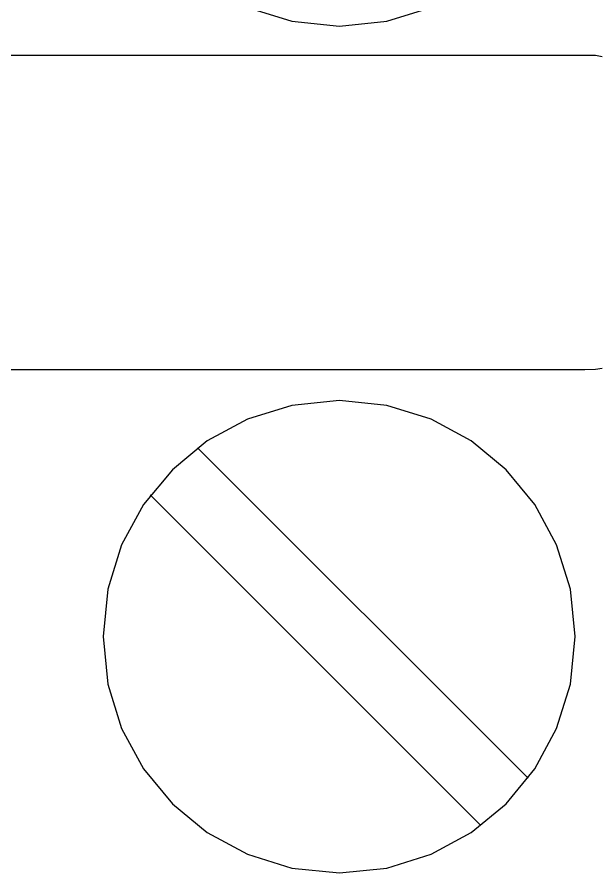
# Model space of a CAD drawing. Extents: x 1 to 47.7, y 0.2 to 35.
# Drawn here: x 34.992 to 35.404, y 10.267 to 10.874 of the extents above; entities that cross this region are included whole.
import ezdxf

# ---------------------------------------------------------------- set-up
doc = ezdxf.new("R2010")
doc.units = 0
doc.header["$MEASUREMENT"] = 0
for name, color, linetype in [('5_1___24__TARGET_LEDS___12', 7, 'CONTINUOUS'), ('6_2___8__INDEPENDENT_INPUT', 7, 'CONTINUOUS'), ('6_3___8__OPTOISO_INDEPENDE', 7, 'CONTINUOUS'), ('6_4___24__OPTOISO_INDEPEND', 7, 'CONTINUOUS'), ('6_5___8__INDEPENDENT_INPUT', 7, 'CONTINUOUS'), ('6_6___8__INDEPENDENT_INPUT', 7, 'CONTINUOUS'), ('6_7___8__OPTOISO_INDEPENDE', 7, 'CONTINUOUS'), ('6_8___8__OPTOISO_INDEPENDE', 7, 'CONTINUOUS')]:
    doc.layers.add(name, color=color, linetype=linetype)

msp = doc.modelspace()

# ---------------------------------------------------------------- linework, layer by layer
at = {"layer": '5_1___24__TARGET_LEDS___12'}
for points in [[(35.15501, 10.88044), (35.18643, 10.87069), (35.22013, 10.86729), (35.25382, 10.87069), (35.28518, 10.88044)], [(34.98619, 10.84664), (34.99894, 10.84666), (35.03826, 10.84666), (35.09708, 10.84666), (35.16711, 10.84666), (35.24009, 10.84666), (35.30776, 10.84666), (35.36185, 10.84666), (35.39409, 10.84666), (35.40159, 10.84658), (35.40626, 10.84586)], [(35.40622, 10.6246), (35.40158, 10.62388), (35.39409, 10.62381), (35.36185, 10.62381), (35.30776, 10.62381), (35.24009, 10.62381), (35.16711, 10.62381), (35.09708, 10.62381), (35.03826, 10.62381), (34.99894, 10.62381), (34.98619, 10.62382)], [(35.35379, 10.33429), (35.11952, 10.56855)], [(35.32037, 10.30087), (35.0861, 10.53513)]]:
    msp.add_lwpolyline(points, dxfattribs=at)
msp.add_lwpolyline([(35.22013, 10.26728), (35.25382, 10.27068), (35.28518, 10.28044), (35.31356, 10.29587), (35.33829, 10.31631), (35.35868, 10.34109), (35.37408, 10.36953), (35.38381, 10.40096), (35.38721, 10.43471), (35.38381, 10.46841), (35.37408, 10.4998), (35.35868, 10.52821), (35.33829, 10.55297), (35.31356, 10.5734), (35.28518, 10.58882), (35.25382, 10.59857), (35.22013, 10.60197), (35.18643, 10.59857), (35.15501, 10.58882), (35.12657, 10.5734), (35.10178, 10.55297), (35.08132, 10.52821), (35.06586, 10.4998), (35.05609, 10.46841), (35.05268, 10.43471), (35.05609, 10.40096), (35.06586, 10.36953), (35.08132, 10.34109), (35.10178, 10.31631), (35.12657, 10.29587), (35.15501, 10.28044), (35.18643, 10.27068)], close=True, dxfattribs=at)
at = {"layer": '6_2___8__INDEPENDENT_INPUT'}
for points in [[(35.15501, 10.88044), (35.18643, 10.87069), (35.22013, 10.86729), (35.25382, 10.87069), (35.28518, 10.88044)], [(34.98619, 10.84664), (34.99894, 10.84666), (35.03826, 10.84666), (35.09708, 10.84666), (35.16711, 10.84666), (35.24009, 10.84666), (35.30776, 10.84666), (35.36185, 10.84666), (35.39409, 10.84666), (35.40159, 10.84658), (35.40626, 10.84586)], [(35.40622, 10.6246), (35.40158, 10.62388), (35.39409, 10.62381), (35.36185, 10.62381), (35.30776, 10.62381), (35.24009, 10.62381), (35.16711, 10.62381), (35.09708, 10.62381), (35.03826, 10.62381), (34.99894, 10.62381), (34.98619, 10.62382)], [(35.35379, 10.33429), (35.11952, 10.56855)], [(35.32037, 10.30087), (35.0861, 10.53513)]]:
    msp.add_lwpolyline(points, dxfattribs=at)
msp.add_lwpolyline([(35.22013, 10.26728), (35.25382, 10.27068), (35.28518, 10.28044), (35.31356, 10.29587), (35.33829, 10.31631), (35.35868, 10.34109), (35.37408, 10.36953), (35.38381, 10.40096), (35.38721, 10.43471), (35.38381, 10.46841), (35.37408, 10.4998), (35.35868, 10.52821), (35.33829, 10.55297), (35.31356, 10.5734), (35.28518, 10.58882), (35.25382, 10.59857), (35.22013, 10.60197), (35.18643, 10.59857), (35.15501, 10.58882), (35.12657, 10.5734), (35.10178, 10.55297), (35.08132, 10.52821), (35.06586, 10.4998), (35.05609, 10.46841), (35.05268, 10.43471), (35.05609, 10.40096), (35.06586, 10.36953), (35.08132, 10.34109), (35.10178, 10.31631), (35.12657, 10.29587), (35.15501, 10.28044), (35.18643, 10.27068)], close=True, dxfattribs=at)
at = {"layer": '6_3___8__OPTOISO_INDEPENDE'}
for points in [[(35.15501, 10.88044), (35.18643, 10.87069), (35.22013, 10.86729), (35.25382, 10.87069), (35.28518, 10.88044)], [(34.98619, 10.84664), (34.99894, 10.84666), (35.03826, 10.84666), (35.09708, 10.84666), (35.16711, 10.84666), (35.24009, 10.84666), (35.30776, 10.84666), (35.36185, 10.84666), (35.39409, 10.84666), (35.40159, 10.84658), (35.40626, 10.84586)], [(35.40622, 10.6246), (35.40158, 10.62388), (35.39409, 10.62381), (35.36185, 10.62381), (35.30776, 10.62381), (35.24009, 10.62381), (35.16711, 10.62381), (35.09708, 10.62381), (35.03826, 10.62381), (34.99894, 10.62381), (34.98619, 10.62382)], [(35.35379, 10.33429), (35.11952, 10.56855)], [(35.32037, 10.30087), (35.0861, 10.53513)]]:
    msp.add_lwpolyline(points, dxfattribs=at)
msp.add_lwpolyline([(35.22013, 10.26728), (35.25382, 10.27068), (35.28518, 10.28044), (35.31356, 10.29587), (35.33829, 10.31631), (35.35868, 10.34109), (35.37408, 10.36953), (35.38381, 10.40096), (35.38721, 10.43471), (35.38381, 10.46841), (35.37408, 10.4998), (35.35868, 10.52821), (35.33829, 10.55297), (35.31356, 10.5734), (35.28518, 10.58882), (35.25382, 10.59857), (35.22013, 10.60197), (35.18643, 10.59857), (35.15501, 10.58882), (35.12657, 10.5734), (35.10178, 10.55297), (35.08132, 10.52821), (35.06586, 10.4998), (35.05609, 10.46841), (35.05268, 10.43471), (35.05609, 10.40096), (35.06586, 10.36953), (35.08132, 10.34109), (35.10178, 10.31631), (35.12657, 10.29587), (35.15501, 10.28044), (35.18643, 10.27068)], close=True, dxfattribs=at)
at = {"layer": '6_4___24__OPTOISO_INDEPEND'}
for points in [[(35.15501, 10.88044), (35.18643, 10.87069), (35.22013, 10.86729), (35.25382, 10.87069), (35.28518, 10.88044)], [(34.98619, 10.84664), (34.99894, 10.84666), (35.03826, 10.84666), (35.09708, 10.84666), (35.16711, 10.84666), (35.24009, 10.84666), (35.30776, 10.84666), (35.36185, 10.84666), (35.39409, 10.84666), (35.40159, 10.84658), (35.40626, 10.84586)], [(35.40622, 10.6246), (35.40158, 10.62388), (35.39409, 10.62381), (35.36185, 10.62381), (35.30776, 10.62381), (35.24009, 10.62381), (35.16711, 10.62381), (35.09708, 10.62381), (35.03826, 10.62381), (34.99894, 10.62381), (34.98619, 10.62382)], [(35.35379, 10.33429), (35.11952, 10.56855)], [(35.32037, 10.30087), (35.0861, 10.53513)]]:
    msp.add_lwpolyline(points, dxfattribs=at)
msp.add_lwpolyline([(35.22013, 10.26728), (35.25382, 10.27068), (35.28518, 10.28044), (35.31356, 10.29587), (35.33829, 10.31631), (35.35868, 10.34109), (35.37408, 10.36953), (35.38381, 10.40096), (35.38721, 10.43471), (35.38381, 10.46841), (35.37408, 10.4998), (35.35868, 10.52821), (35.33829, 10.55297), (35.31356, 10.5734), (35.28518, 10.58882), (35.25382, 10.59857), (35.22013, 10.60197), (35.18643, 10.59857), (35.15501, 10.58882), (35.12657, 10.5734), (35.10178, 10.55297), (35.08132, 10.52821), (35.06586, 10.4998), (35.05609, 10.46841), (35.05268, 10.43471), (35.05609, 10.40096), (35.06586, 10.36953), (35.08132, 10.34109), (35.10178, 10.31631), (35.12657, 10.29587), (35.15501, 10.28044), (35.18643, 10.27068)], close=True, dxfattribs=at)
at = {"layer": '6_5___8__INDEPENDENT_INPUT'}
for points in [[(35.15501, 10.88044), (35.18643, 10.87069), (35.22013, 10.86729), (35.25382, 10.87069), (35.28518, 10.88044)], [(34.98619, 10.84664), (34.99894, 10.84666), (35.03826, 10.84666), (35.09708, 10.84666), (35.16711, 10.84666), (35.24009, 10.84666), (35.30776, 10.84666), (35.36185, 10.84666), (35.39409, 10.84666), (35.40159, 10.84658), (35.40626, 10.84586)], [(35.40622, 10.6246), (35.40158, 10.62388), (35.39409, 10.62381), (35.36185, 10.62381), (35.30776, 10.62381), (35.24009, 10.62381), (35.16711, 10.62381), (35.09708, 10.62381), (35.03826, 10.62381), (34.99894, 10.62381), (34.98619, 10.62382)], [(35.35379, 10.33429), (35.11952, 10.56855)], [(35.32037, 10.30087), (35.0861, 10.53513)]]:
    msp.add_lwpolyline(points, dxfattribs=at)
msp.add_lwpolyline([(35.22013, 10.26728), (35.25382, 10.27068), (35.28518, 10.28044), (35.31356, 10.29587), (35.33829, 10.31631), (35.35868, 10.34109), (35.37408, 10.36953), (35.38381, 10.40096), (35.38721, 10.43471), (35.38381, 10.46841), (35.37408, 10.4998), (35.35868, 10.52821), (35.33829, 10.55297), (35.31356, 10.5734), (35.28518, 10.58882), (35.25382, 10.59857), (35.22013, 10.60197), (35.18643, 10.59857), (35.15501, 10.58882), (35.12657, 10.5734), (35.10178, 10.55297), (35.08132, 10.52821), (35.06586, 10.4998), (35.05609, 10.46841), (35.05268, 10.43471), (35.05609, 10.40096), (35.06586, 10.36953), (35.08132, 10.34109), (35.10178, 10.31631), (35.12657, 10.29587), (35.15501, 10.28044), (35.18643, 10.27068)], close=True, dxfattribs=at)
at = {"layer": '6_6___8__INDEPENDENT_INPUT'}
for points in [[(35.15501, 10.88044), (35.18643, 10.87069), (35.22013, 10.86729), (35.25382, 10.87069), (35.28518, 10.88044)], [(34.98619, 10.84664), (34.99894, 10.84666), (35.03826, 10.84666), (35.09708, 10.84666), (35.16711, 10.84666), (35.24009, 10.84666), (35.30776, 10.84666), (35.36185, 10.84666), (35.39409, 10.84666), (35.40159, 10.84658), (35.40626, 10.84586)], [(35.40622, 10.6246), (35.40158, 10.62388), (35.39409, 10.62381), (35.36185, 10.62381), (35.30776, 10.62381), (35.24009, 10.62381), (35.16711, 10.62381), (35.09708, 10.62381), (35.03826, 10.62381), (34.99894, 10.62381), (34.98619, 10.62382)], [(35.35379, 10.33429), (35.11952, 10.56855)], [(35.32037, 10.30087), (35.0861, 10.53513)]]:
    msp.add_lwpolyline(points, dxfattribs=at)
msp.add_lwpolyline([(35.22013, 10.26728), (35.25382, 10.27068), (35.28518, 10.28044), (35.31356, 10.29587), (35.33829, 10.31631), (35.35868, 10.34109), (35.37408, 10.36953), (35.38381, 10.40096), (35.38721, 10.43471), (35.38381, 10.46841), (35.37408, 10.4998), (35.35868, 10.52821), (35.33829, 10.55297), (35.31356, 10.5734), (35.28518, 10.58882), (35.25382, 10.59857), (35.22013, 10.60197), (35.18643, 10.59857), (35.15501, 10.58882), (35.12657, 10.5734), (35.10178, 10.55297), (35.08132, 10.52821), (35.06586, 10.4998), (35.05609, 10.46841), (35.05268, 10.43471), (35.05609, 10.40096), (35.06586, 10.36953), (35.08132, 10.34109), (35.10178, 10.31631), (35.12657, 10.29587), (35.15501, 10.28044), (35.18643, 10.27068)], close=True, dxfattribs=at)
at = {"layer": '6_7___8__OPTOISO_INDEPENDE'}
for points in [[(35.15501, 10.88044), (35.18643, 10.87069), (35.22013, 10.86729), (35.25382, 10.87069), (35.28518, 10.88044)], [(34.98619, 10.84664), (34.99894, 10.84666), (35.03826, 10.84666), (35.09708, 10.84666), (35.16711, 10.84666), (35.24009, 10.84666), (35.30776, 10.84666), (35.36185, 10.84666), (35.39409, 10.84666), (35.40159, 10.84658), (35.40626, 10.84586)], [(35.40622, 10.6246), (35.40158, 10.62388), (35.39409, 10.62381), (35.36185, 10.62381), (35.30776, 10.62381), (35.24009, 10.62381), (35.16711, 10.62381), (35.09708, 10.62381), (35.03826, 10.62381), (34.99894, 10.62381), (34.98619, 10.62382)], [(35.35379, 10.33429), (35.11952, 10.56855)], [(35.32037, 10.30087), (35.0861, 10.53513)]]:
    msp.add_lwpolyline(points, dxfattribs=at)
msp.add_lwpolyline([(35.22013, 10.26728), (35.25382, 10.27068), (35.28518, 10.28044), (35.31356, 10.29587), (35.33829, 10.31631), (35.35868, 10.34109), (35.37408, 10.36953), (35.38381, 10.40096), (35.38721, 10.43471), (35.38381, 10.46841), (35.37408, 10.4998), (35.35868, 10.52821), (35.33829, 10.55297), (35.31356, 10.5734), (35.28518, 10.58882), (35.25382, 10.59857), (35.22013, 10.60197), (35.18643, 10.59857), (35.15501, 10.58882), (35.12657, 10.5734), (35.10178, 10.55297), (35.08132, 10.52821), (35.06586, 10.4998), (35.05609, 10.46841), (35.05268, 10.43471), (35.05609, 10.40096), (35.06586, 10.36953), (35.08132, 10.34109), (35.10178, 10.31631), (35.12657, 10.29587), (35.15501, 10.28044), (35.18643, 10.27068)], close=True, dxfattribs=at)
at = {"layer": '6_8___8__OPTOISO_INDEPENDE'}
for points in [[(35.15501, 10.88044), (35.18643, 10.87069), (35.22013, 10.86729), (35.25382, 10.87069), (35.28518, 10.88044)], [(34.98619, 10.84664), (34.99894, 10.84666), (35.03826, 10.84666), (35.09708, 10.84666), (35.16711, 10.84666), (35.24009, 10.84666), (35.30776, 10.84666), (35.36185, 10.84666), (35.39409, 10.84666), (35.40159, 10.84658), (35.40626, 10.84586)], [(35.40622, 10.6246), (35.40158, 10.62388), (35.39409, 10.62381), (35.36185, 10.62381), (35.30776, 10.62381), (35.24009, 10.62381), (35.16711, 10.62381), (35.09708, 10.62381), (35.03826, 10.62381), (34.99894, 10.62381), (34.98619, 10.62382)], [(35.35379, 10.33429), (35.11952, 10.56855)], [(35.32037, 10.30087), (35.0861, 10.53513)]]:
    msp.add_lwpolyline(points, dxfattribs=at)
msp.add_lwpolyline([(35.22013, 10.26728), (35.25382, 10.27068), (35.28518, 10.28044), (35.31356, 10.29587), (35.33829, 10.31631), (35.35868, 10.34109), (35.37408, 10.36953), (35.38381, 10.40096), (35.38721, 10.43471), (35.38381, 10.46841), (35.37408, 10.4998), (35.35868, 10.52821), (35.33829, 10.55297), (35.31356, 10.5734), (35.28518, 10.58882), (35.25382, 10.59857), (35.22013, 10.60197), (35.18643, 10.59857), (35.15501, 10.58882), (35.12657, 10.5734), (35.10178, 10.55297), (35.08132, 10.52821), (35.06586, 10.4998), (35.05609, 10.46841), (35.05268, 10.43471), (35.05609, 10.40096), (35.06586, 10.36953), (35.08132, 10.34109), (35.10178, 10.31631), (35.12657, 10.29587), (35.15501, 10.28044), (35.18643, 10.27068)], close=True, dxfattribs=at)

doc.saveas('drawing.dxf')
